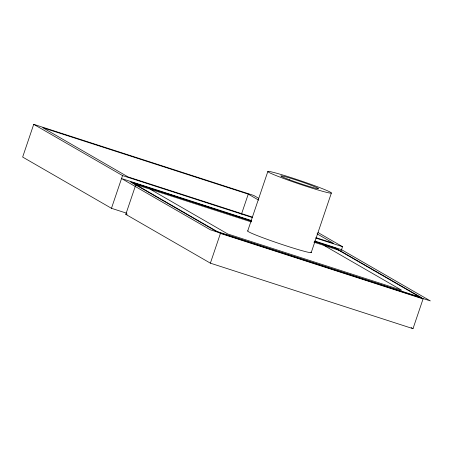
<?xml version="1.0" encoding="UTF-8"?>
<svg xmlns="http://www.w3.org/2000/svg" width="453" height="453" viewBox="0 0 453 453"><rect width="100%" height="100%" fill="white"/><g stroke="black" fill="none" stroke-linecap="round" stroke-linejoin="round"><path stroke-width="0.68" d="M258.629 198.278L253.731 195.453L33.726 124.337L22.65 157.061L111.466 208.301L126.936 213.301M111.466 208.301L122.542 175.577L33.726 124.337M314.773 241.551L334.965 248.08L423.074 298.912L413.006 328.663L210.373 263.159L125.787 214.36L135.855 184.614L251.313 221.936M210.373 263.159L220.441 233.414L132.333 182.582L251.489 221.098M241.455 214.212L248.255 194.133L42.724 127.695L128.012 176.902L252.27 217.066M247.706 230.973L267.848 171.477M311.222 252.553L331.364 193.057A33.55 1.755 18.7 0 0 284.824 175.639A33.55 1.755 18.7 0 0 282.627 178.103A33.55 1.755 18.7 0 0 331.364 193.057M340.962 251.37L342.542 246.692L318.04 232.559M316.081 237.695L333.544 243.335L317.094 233.85M122.542 175.577L252.389 217.553M315.633 237.995L342.542 246.692M251.381 220.526L121.534 178.55L210.345 229.79L430.35 300.905L341.534 249.671L314.625 240.968M251.432 220.99L130.532 181.908L215.821 231.115L421.352 297.553L336.064 248.346L314.569 241.398M313.918 242.174L338.493 250.113M220.441 233.414L423.074 298.912M125.787 214.36L127.134 214.796M248.255 194.133L258.612 200.107M324.02 245.435L401.551 290.169L227.865 234.025L150.328 189.292M411.165 327.598L413.006 328.663M310.9 252.095A33.55 1.755 18.7 0 1 279.637 243.674A33.55 1.755 18.7 0 1 247.984 230.883M289.501 179.79A19.972 1.048 18.7 0 0 318.51 188.691A19.972 1.048 18.7 0 0 290.803 178.323A19.972 1.048 18.7 0 0 289.501 179.79"/></g></svg>
